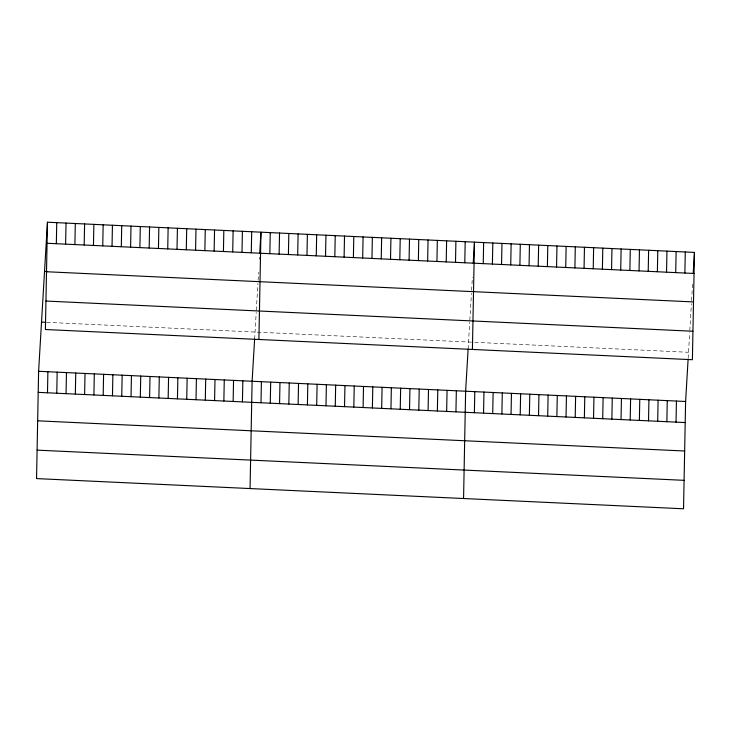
<?xml version="1.0" encoding="UTF-8"?>
<svg xmlns="http://www.w3.org/2000/svg" width="731" height="731" viewBox="0 0 731 731"><rect width="100%" height="100%" fill="white"/><g stroke="black" fill="none" stroke-linecap="round" stroke-linejoin="round"><path stroke-width="0.55" stroke-dasharray="3.65 2.74" d="M254.616 339.093L256.206 312.402M256.325 310.337L257.924 283.445M258.107 280.366L258.582 272.334M259.359 259.286L259.478 257.275M468.123 349.053L469.713 322.371M469.832 320.297L471.431 293.405M471.614 290.335L472.39 277.277M688.163 358.309L689.689 332.632M689.808 330.567L691.407 303.667M691.59 300.596L692.604 283.527M46.683 322.334L473.633 342.263M474.657 342.309L688.52 352.287"/><path stroke-width="1.1" d="M47.46 222.215L45.395 329.517L692.394 359.707L694.45 252.405L47.46 222.215L38.606 371.293L36.55 478.595L683.54 508.785L685.605 401.483L688.109 359.314M47.488 392.794L47.89 371.732M56.342 243.715L56.744 222.644M56.771 393.223L57.173 372.161M65.616 244.145L66.028 223.083M66.055 393.662L66.457 372.591M74.9 244.574L75.311 223.512M75.339 394.091L75.741 373.029M84.184 245.013L84.595 223.942M84.622 394.53L85.024 373.459M93.467 245.442L93.87 224.38M93.906 394.959L94.308 373.897M102.751 245.881L103.153 224.81M103.19 395.389L103.592 374.327M112.035 246.31L112.437 225.249M112.473 395.827L112.876 374.756M121.319 246.74L121.721 225.678M121.748 396.257L122.159 375.195M130.602 247.179L131.004 226.107M131.032 396.695L131.443 375.624M139.886 247.608L140.288 226.546M140.315 397.125L140.727 376.063M149.17 248.047L149.572 226.975M149.599 397.554L150.001 376.492M158.453 248.476L158.855 227.414M158.883 397.993L159.285 376.922M167.737 248.905L168.139 227.844M168.167 398.422L168.569 377.36M177.012 249.344L177.423 228.273M177.45 398.861L177.852 377.79M186.295 249.774L186.707 228.712M186.734 399.29L187.136 378.229M195.579 250.212L195.99 229.141M196.018 399.72L196.42 378.658M204.863 250.642L205.265 229.58M205.301 400.159L205.703 379.087M214.146 251.08L214.548 230.009M214.585 400.588L214.987 379.526M223.43 251.51L223.832 230.439M223.86 401.027L224.271 379.956M232.714 251.939L233.116 230.877M233.143 401.456L233.554 380.394M241.998 252.378L242.4 231.307M242.427 401.886L242.838 380.824M251.281 252.807L251.683 231.745M250.057 488.564L252.113 381.253L254.616 339.093M258.902 339.476L260.967 232.175L259.715 253.264M260.994 402.754L261.396 381.692M269.849 253.675L270.251 232.613M270.278 403.192L270.68 382.121M279.123 254.105L279.534 233.043M279.562 403.622L279.964 382.56M288.407 254.543L288.818 233.472M288.846 404.051L289.248 382.989M297.691 254.973L298.102 233.911M298.129 404.49L298.531 383.419M306.974 255.411L307.376 234.34M307.413 404.919L307.815 383.857M316.258 255.841L316.66 234.779M316.697 405.358L317.099 384.287M325.542 256.27L325.944 235.208M325.98 405.787L326.382 384.725M334.825 256.709L335.227 235.638M335.255 406.226L335.666 385.155M344.109 257.138L344.511 236.076M344.539 406.655L344.95 385.593M353.393 257.577L353.795 236.506M353.822 407.085L354.233 386.023M362.677 258.006L363.079 236.945M363.106 407.523L363.508 386.452M371.96 258.436L372.362 237.374M372.39 407.953L372.792 386.891M381.244 258.875L381.646 237.803M381.673 408.391L382.075 387.32M390.518 259.304L390.93 238.242M390.957 408.821L391.359 387.759M399.802 259.743L400.213 238.671M400.241 409.25L400.643 388.188M409.086 260.172L409.497 239.11M409.524 409.689L409.927 388.618M418.37 260.601L418.772 239.54M418.808 410.118L419.21 389.056M427.653 261.04L428.055 239.969M428.092 410.557L428.494 389.486M436.937 261.47L437.339 240.408M437.376 410.986L437.778 389.925M446.221 261.908L446.623 240.837M446.65 411.416L447.061 390.354M455.504 262.338L455.906 241.276M455.934 411.855L456.345 390.783M464.788 262.767L465.19 241.705M463.564 498.524L465.629 391.222L468.123 349.053M472.409 349.445L474.474 242.135L473.222 263.224M474.382 412.713L474.794 391.652M483.237 263.635L483.639 242.564M483.547 413.143L483.959 392.072M492.402 264.055L492.804 242.994M492.721 413.572L493.123 392.501M501.567 264.485L501.969 243.423M501.886 413.993L502.288 392.931M510.731 264.914L511.133 243.852M511.051 414.422L511.453 393.36M519.896 265.344L520.298 244.273M520.216 414.852L520.618 393.79M529.061 265.773L529.463 244.702M529.381 415.281L529.783 394.21M538.226 266.203L538.637 245.132M538.546 415.711L538.948 394.639M547.391 266.623L547.802 245.561M547.711 416.131L548.113 395.069M556.556 267.053L556.967 245.991M556.876 416.56L557.278 395.498M565.73 267.482L566.132 246.42M566.041 416.99L566.443 395.928M574.895 267.911L575.297 246.84M575.206 417.419L575.617 396.348M584.06 268.341L584.462 247.27M584.371 417.849L584.782 396.778M593.225 268.761L593.627 247.699M593.535 418.269L593.947 397.207M602.39 269.191L602.792 248.129M602.709 418.699L603.112 397.637M611.555 269.62L611.957 248.558M611.874 419.128L612.276 398.066M620.72 270.05L621.122 248.979M621.039 419.557L621.441 398.486M629.884 270.479L630.286 249.408M630.204 419.987L630.606 398.916M639.049 270.899L639.451 249.838M639.369 420.416L639.771 399.345M648.214 271.329L648.625 250.267M648.534 420.837L648.936 399.775M657.379 271.758L657.79 250.696M657.699 421.266L658.101 400.204M666.544 272.188L666.955 251.117M666.864 421.696L667.266 400.634M675.718 272.617L676.12 251.546M676.029 422.125L676.44 401.054M684.883 273.038L685.285 251.976M693.198 273.485L694.45 252.405M47.058 243.277L694.048 273.467M44.536 271.411L47.634 271.557M46.51 271.74L693.5 301.93M45.943 301.053L692.933 331.244M41.53 322.097L45.66 322.289M38.606 371.293L685.605 401.483M38.204 392.364L685.194 422.555M37.656 420.818L684.655 451.009M37.098 450.141L684.088 480.331"/></g></svg>
